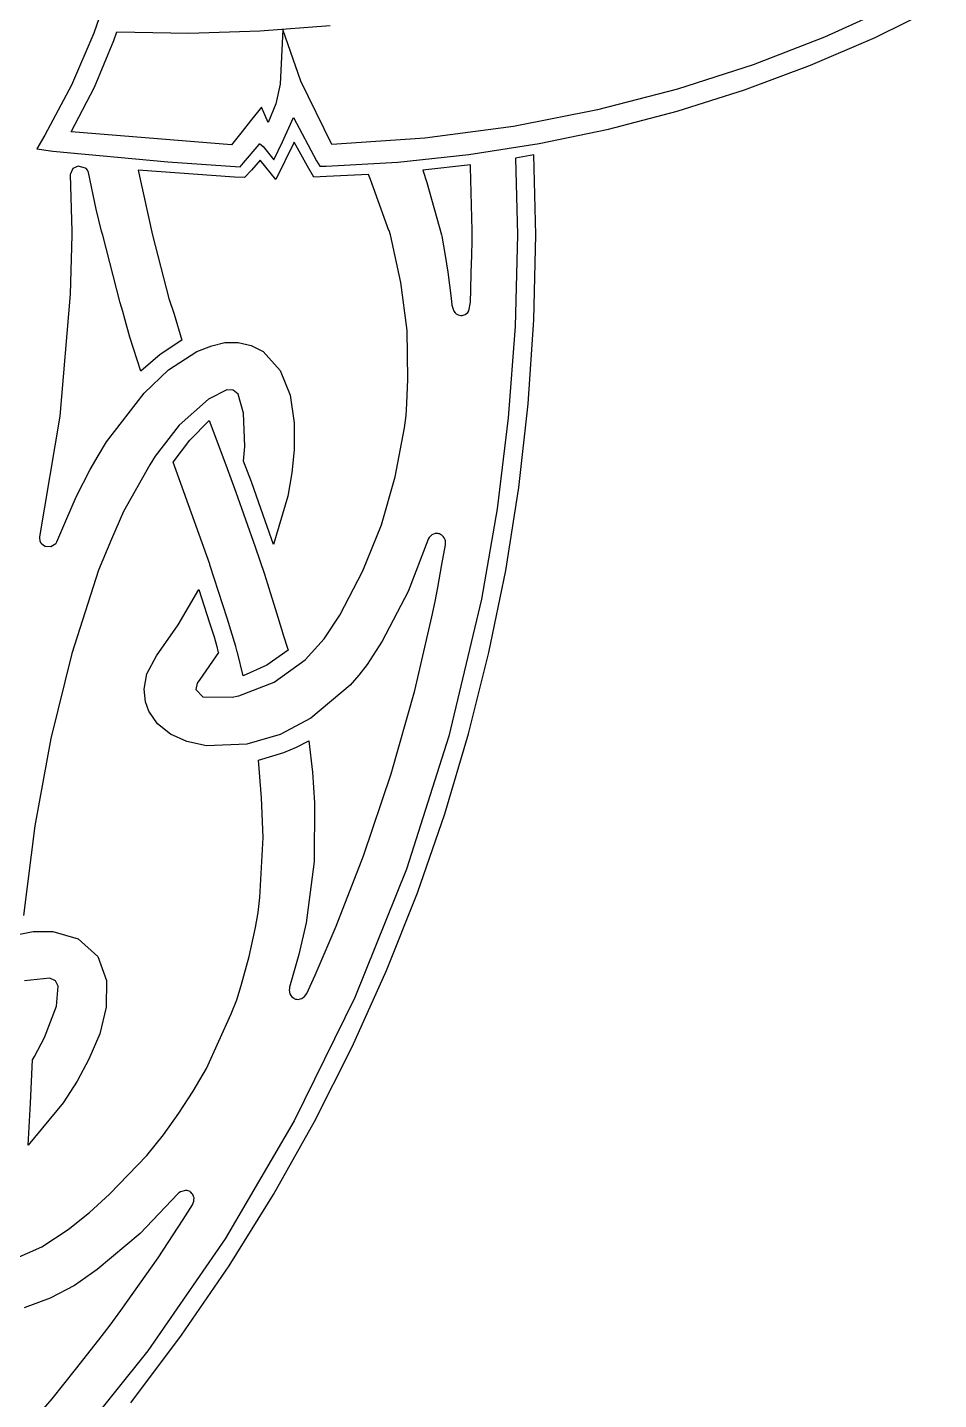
# Model space of a CAD drawing. Extents: x 0 to 285, y 0 to 248.
# Drawn here: x 208.9 to 252.7, y 67.9 to 133.8 of the extents above; entities that cross this region are included whole.
import ezdxf

# ---------------------------------------------------------------- set-up
doc = ezdxf.new("R2010")
doc.units = 0

msp = doc.modelspace()

# ---------------------------------------------------------------- linework, layer by layer
at = {"layer": 'Layer 1'}
for p, q in [((250.412253, 134.819113), (247.189638, 133.358826)), ((249.624786, 133.347704), (252.664165, 134.840598)), ((212.357735, 134.286281), (212.097312, 133.541308)), ((220.072976, 133.65638), (223.44763, 133.921852)), ((212.097312, 133.541308), (211.034563, 131.0426)), ((212.125893, 130.957481), (213.057116, 133.190347)), ((213.057116, 133.190347), (213.201995, 133.604979)), ((213.201995, 133.604979), (216.656819, 133.550642)), ((216.656819, 133.550642), (220.072976, 133.65638)), ((221.177932, 133.724232), (221.055572, 131.093782)), ((222.047489, 131.238662), (221.177932, 133.724232)), ((247.189638, 133.358826), (243.762884, 132.028788)), ((246.514603, 132.008556), (249.624786, 133.347704)), ((243.762884, 132.028788), (240.130828, 130.853746)), ((243.339499, 130.825864), (246.514603, 132.008556)), ((223.526329, 128.198472), (222.047489, 131.238662)), ((211.034563, 131.0426), (209.751732, 128.649418)), ((211.018176, 128.806707), (212.125893, 130.957481)), ((221.055572, 131.093782), (220.842302, 130.152381)), ((240.130828, 130.853746), (236.292308, 129.858446)), ((240.105359, 129.802337), (243.339499, 130.825864)), ((220.157126, 129.988534), (219.625318, 129.338515)), ((220.470435, 129.261632), (220.157126, 129.988534)), ((220.842302, 130.152381), (220.470435, 129.261632)), ((236.292308, 129.858446), (232.24616, 129.067636)), ((219.625318, 129.338515), (219.221058, 128.821964)), ((221.155234, 128.328112), (221.682597, 129.493202)), ((221.682597, 129.493202), (222.799537, 127.415442)), ((236.818067, 128.940684), (240.105359, 129.802337)), ((209.751732, 128.649418), (209.364806, 127.985028)), ((218.705246, 128.183202), (211.018176, 128.806707)), ((219.221058, 128.821964), (218.705246, 128.183202)), ((232.24616, 129.067636), (227.991221, 128.506062)), ((233.483507, 128.243616), (236.818067, 128.940684)), ((209.364806, 127.985028), (210.127113, 127.885925)), ((210.127113, 127.885925), (215.646895, 127.367746)), ((219.293915, 127.312343), (220.033557, 128.204269)), ((220.033557, 128.204269), (220.062295, 128.242045)), ((220.062295, 128.242045), (220.233243, 128.100426)), ((220.233243, 128.100426), (220.739267, 127.466996)), ((220.739267, 127.466996), (221.155234, 128.328112)), ((221.713433, 128.308069), (220.846836, 126.514289)), ((222.361674, 127.153219), (221.713433, 128.308069)), ((227.991221, 128.506062), (223.526329, 128.198472)), ((230.107562, 127.713843), (233.483507, 128.243616)), ((215.646895, 127.367746), (218.888763, 127.149097)), ((219.129927, 127.134876), (219.293915, 127.312343)), ((220.096, 127.454), (219.669368, 126.965299)), ((220.846836, 126.514289), (220.096, 127.454)), ((222.799537, 127.415442), (222.954042, 127.156946)), ((223.255054, 127.167018), (226.696116, 127.354074)), ((226.696116, 127.354074), (230.107562, 127.713843)), ((230.184981, 127.228098), (227.897911, 126.963972)), ((230.188085, 127.104403), (230.184981, 127.228098)), ((233.230567, 127.698595), (232.353898, 127.548978)), ((232.353898, 127.548978), (232.438336, 123.853138)), ((233.320032, 123.853135), (233.230567, 127.698595)), ((210.973627, 126.784425), (210.966961, 126.752723)), ((210.966961, 126.752723), (211.037178, 124.026873)), ((211.090123, 127.039881), (210.973627, 126.784425)), ((211.344264, 127.159216), (211.090123, 127.039881)), ((211.701865, 127.069594), (211.344264, 127.159216)), ((211.731047, 127.042633), (211.701865, 127.069594)), ((211.794745, 126.96916), (211.731047, 127.042633)), ((211.822448, 126.903238), (211.794745, 126.96916)), ((211.84305, 126.854354), (211.822448, 126.903238)), ((212.219018, 125.091534), (211.84305, 126.854354)), ((218.859213, 126.638658), (214.238113, 126.963817)), ((214.238113, 126.963817), (214.92339, 123.852817)), ((219.341691, 126.610219), (218.859213, 126.638658)), ((218.888763, 127.149097), (219.129927, 127.134876)), ((219.669368, 126.965299), (219.341691, 126.610219)), ((222.670391, 126.636225), (222.361674, 127.153219)), ((223.272416, 126.656074), (222.670391, 126.636225)), ((222.954042, 127.156946), (223.255054, 127.167018)), ((225.287356, 126.752955), (223.272416, 126.656074)), ((225.384088, 126.526159), (225.287356, 126.752955)), ((227.897911, 126.963972), (228.093305, 126.376761)), ((230.262894, 124.075173), (230.188085, 127.104403)), ((226.26683, 124.065029), (225.384088, 126.526159)), ((228.093305, 126.376761), (228.79932, 123.853131)), ((212.477367, 124.030434), (212.219018, 125.091534)), ((211.037178, 124.026873), (211.042066, 123.852815)), ((212.527735, 123.85282), (212.477367, 124.030434)), ((226.289346, 124.065176), (226.26683, 124.065029)), ((226.351717, 123.853047), (226.289346, 124.065176)), ((230.267929, 123.853118), (230.262894, 124.075173)), ((211.042066, 123.852815), (210.96859, 121.017195)), ((213.363073, 120.58657), (212.527735, 123.85282)), ((214.92339, 123.852817), (215.695919, 120.799587)), ((226.847836, 121.574681), (226.351717, 123.853047)), ((228.79932, 123.853131), (228.811, 123.798)), ((228.811, 123.798), (228.972171, 122.870077)), ((230.24556, 122.886234), (230.261116, 123.557733)), ((230.261116, 123.557733), (230.267929, 123.853118)), ((232.438336, 123.853138), (232.328243, 119.451328)), ((233.229834, 119.784297), (233.320032, 123.853135)), ((228.972171, 122.870077), (229.099716, 122.070141)), ((230.224958, 122.038157), (230.24556, 122.886234)), ((229.099716, 122.070141), (229.177045, 121.450342)), ((230.20422, 121.215706), (230.224958, 122.038157)), ((227.153577, 119.263057), (226.847836, 121.574681)), ((229.177045, 121.450342), (229.255409, 120.816319)), ((210.96859, 121.017195), (210.469388, 115.150821)), ((215.695919, 120.799587), (215.954268, 120.048095)), ((229.255409, 120.816319), (229.292146, 120.487161)), ((230.108228, 120.203198), (230.188517, 120.619312)), ((230.188517, 120.619312), (230.20422, 121.215706)), ((213.488693, 120.176973), (213.363073, 120.58657)), ((213.598164, 119.768414), (213.488693, 120.176973)), ((215.954268, 120.048095), (216.328904, 118.793535)), ((229.292146, 120.487161), (229.38962, 120.192668)), ((229.38962, 120.192668), (229.450061, 120.115057)), ((229.450061, 120.115057), (229.507535, 120.070319)), ((229.507535, 120.070319), (229.592862, 120.02099)), ((229.592862, 120.02099), (229.664414, 120.002027)), ((229.664414, 120.002027), (229.730482, 119.984992)), ((229.730482, 119.984992), (229.764848, 119.990769)), ((229.764848, 119.990769), (229.789588, 119.987809)), ((229.789588, 119.987809), (229.84262, 120.004101)), ((229.84262, 120.004101), (229.925427, 120.029434)), ((229.925427, 120.029434), (229.99268, 120.074468)), ((229.99268, 120.074468), (230.056528, 120.126019)), ((230.056528, 120.126019), (230.108228, 120.203198)), ((213.832072, 118.949815), (213.598164, 119.768414)), ((232.328243, 119.451328), (232.00464, 115.062651)), ((232.958217, 115.738074), (233.229834, 119.784297)), ((214.360174, 117.306105), (213.832072, 118.949815)), ((216.328904, 118.793535), (215.29276, 118.118354)), ((217.768028, 118.534613), (218.394477, 118.683357)), ((218.394477, 118.683357), (219.029997, 118.683961)), ((219.029997, 118.683961), (219.648852, 118.539379)), ((227.186315, 116.931097), (227.153577, 119.263057)), ((215.29276, 118.118354), (214.360174, 117.306105)), ((215.691214, 117.37707), (217.051051, 118.250043)), ((217.051051, 118.250043), (217.768028, 118.534613)), ((219.648852, 118.539379), (220.225308, 118.252563)), ((220.225308, 118.252563), (221.045393, 117.351785)), ((214.524151, 116.259393), (215.691214, 117.37707)), ((221.045393, 117.351785), (221.535718, 116.154803)), ((227.135949, 115.761707), (227.186315, 116.931097)), ((212.715411, 113.917213), (214.524151, 116.259393)), ((218.489879, 116.41271), (217.610693, 115.973042)), ((218.794137, 116.404409), (218.489879, 116.41271)), ((219.027018, 116.208429), (218.794137, 116.404409)), ((219.295997, 115.291989), (219.027018, 116.208429)), ((221.535718, 116.154803), (221.726218, 114.828843)), ((217.610693, 115.973042), (216.197225, 114.720366)), ((227.093729, 115.177016), (227.135949, 115.761707)), ((232.507276, 111.720097), (232.958217, 115.738074)), ((210.469388, 115.150821), (209.48457, 109.346195)), ((216.197225, 114.720366), (215.047053, 113.222302)), ((216.712684, 113.993769), (217.645, 114.941)), ((217.645, 114.941), (217.6452, 114.941511)), ((217.6452, 114.941511), (218.433282, 112.809841)), ((219.353213, 113.691159), (219.295997, 115.291989)), ((221.726218, 114.828843), (221.717469, 113.537394)), ((227.013736, 114.595136), (227.093729, 115.177016)), ((232.00464, 115.062651), (231.468291, 110.694868)), ((226.5775, 112.235887), (227.013736, 114.595136)), ((212.312779, 113.247641), (212.715411, 113.917213)), ((215.909467, 112.934854), (216.712684, 113.993769)), ((219.291887, 112.989736), (219.353213, 113.691159)), ((221.717469, 113.537394), (221.616434, 112.432154)), ((211.924219, 112.586065), (212.312779, 113.247641)), ((214.783373, 112.809002), (213.520663, 110.572592)), ((215.047053, 113.222302), (214.783373, 112.809002)), ((217.663687, 108.041484), (215.909467, 112.934854)), ((218.433282, 112.809841), (218.685411, 112.155227)), ((219.674817, 111.991153), (219.291887, 112.989736)), ((211.261903, 111.303205), (211.924219, 112.586065)), ((218.685411, 112.155227), (218.9128, 111.500754)), ((221.616434, 112.432154), (221.419858, 111.305434)), ((225.912252, 109.936774), (226.5775, 112.235887)), ((218.9128, 111.500754), (219.377651, 110.183824)), ((220.022345, 110.990944), (219.674817, 111.991153)), ((231.879107, 107.735999), (232.507276, 111.720097)), ((210.752907, 110.120635), (211.261903, 111.303205)), ((220.731027, 108.984293), (220.022345, 110.990944)), ((221.419858, 111.305434), (220.731027, 108.984293)), ((210.330277, 109.109905), (210.752907, 110.120635)), ((213.520663, 110.572592), (212.951083, 109.248402)), ((219.377651, 110.183824), (219.847982, 108.866154)), ((231.468291, 110.694868), (230.719956, 106.355738)), ((225.023699, 107.714399), (225.912252, 109.936774)), ((228.33437, 109.448329), (228.26579, 109.393073)), ((228.41066, 109.485955), (228.33437, 109.448329)), ((228.491838, 109.510694), (228.41066, 109.485955)), ((228.579979, 109.51484), (228.491838, 109.510694)), ((228.633011, 109.517507), (228.579979, 109.51484)), ((228.666031, 109.504471), (228.633011, 109.517507)), ((228.700843, 109.500026), (228.666031, 109.504471)), ((228.75269, 109.469809), (228.700843, 109.500026)), ((228.814316, 109.434108), (228.75269, 109.469809)), ((228.882309, 109.364334), (228.814316, 109.434108)), ((209.48457, 109.346195), (209.485016, 109.301754)), ((209.485016, 109.301754), (209.502643, 109.165915)), ((209.502643, 109.165915), (209.545454, 109.079256)), ((209.545454, 109.079256), (209.569747, 109.050517)), ((209.569747, 109.050517), (209.677296, 108.958513)), ((209.677296, 108.958513), (209.771954, 108.905777)), ((209.771954, 108.905777), (210.043273, 108.889751)), ((210.043273, 108.889751), (210.274874, 109.03199)), ((210.274874, 109.03199), (210.289687, 109.052874)), ((210.289687, 109.052874), (210.330277, 109.109905)), ((212.951083, 109.248402), (212.330392, 107.751642)), ((219.847982, 108.866154), (220.297562, 107.564184)), ((228.134243, 109.197978), (227.193284, 106.732108)), ((228.16165, 109.246566), (228.134243, 109.197978)), ((228.208016, 109.329079), (228.16165, 109.246566)), ((228.26579, 109.393073), (228.208016, 109.329079)), ((228.814167, 108.019712), (228.984968, 108.97682)), ((228.923344, 109.31234), (228.882309, 109.364334)), ((228.96423, 109.211022), (228.923344, 109.31234)), ((228.98319, 109.154434), (228.96423, 109.211022)), ((228.984968, 108.97682), (228.98319, 109.154434)), ((212.330392, 107.751642), (211.050174, 103.75434)), ((217.672718, 108.009782), (217.663687, 108.041484)), ((218.497244, 105.444222), (217.672718, 108.009782)), ((220.297562, 107.564184), (220.512051, 106.884537)), ((223.917546, 105.585366), (225.023699, 107.714399)), ((228.616702, 106.921582), (228.814167, 108.019712)), ((231.075806, 103.791414), (231.879107, 107.735999)), ((216.149743, 105.131949), (217.143585, 106.821139)), ((217.143585, 106.821139), (217.658951, 105.218749)), ((220.512051, 106.884537), (220.812471, 105.911283)), ((228.4945, 106.246225), (228.616702, 106.921582)), ((227.193284, 106.732108), (225.944944, 104.343568)), ((228.326513, 105.504066), (228.4945, 106.246225)), ((230.719956, 106.355738), (229.154565, 99.772045)), ((220.812471, 105.911283), (221.176441, 104.705913)), ((223.154418, 104.454632), (223.917546, 105.585366)), ((227.509692, 101.972946), (228.326513, 105.504066)), ((215.109833, 103.637999), (216.149743, 105.131949)), ((217.658951, 105.218749), (217.873897, 104.54399)), ((218.917504, 104.087742), (218.497244, 105.444222)), ((217.873897, 104.54399), (218.005294, 104.080017)), ((221.176441, 104.705913), (221.182811, 104.693913)), ((221.182811, 104.693913), (221.183093, 104.692135)), ((221.183093, 104.692135), (221.434776, 103.915903)), ((222.243166, 103.439476), (223.154418, 104.454632)), ((225.944944, 104.343568), (225.22293, 103.220398)), ((211.050174, 103.75434), (210.035656, 99.664596)), ((214.647998, 102.777913), (215.109833, 103.637999)), ((218.08262, 103.797521), (217.191137, 102.505331)), ((218.005294, 104.080017), (218.063214, 103.866996)), ((218.063214, 103.866996), (218.08262, 103.797521)), ((218.987574, 103.831911), (218.917504, 104.087742)), ((218.996018, 103.796653), (218.987574, 103.831911)), ((219.273476, 102.684153), (218.996018, 103.796653)), ((221.434776, 103.915903), (220.414192, 103.194632)), ((230.099469, 99.891974), (231.075806, 103.791414)), ((220.414192, 103.194632), (219.273476, 102.684153)), ((220.761968, 102.380471), (222.243166, 103.439476)), ((225.22293, 103.220398), (224.834073, 102.705182)), ((214.513234, 102.03211), (214.647998, 102.777913)), ((217.065813, 102.327717), (216.995449, 102.02463)), ((217.191137, 102.505331), (217.065813, 102.327717)), ((219.064026, 101.722876), (220.761968, 102.380471)), ((224.403591, 102.227592), (222.515011, 100.646392)), ((224.834073, 102.705182), (224.403591, 102.227592)), ((214.583814, 101.424824), (214.513234, 102.03211)), ((216.995449, 102.02463), (217.335865, 101.666437)), ((217.335865, 101.666437), (218.744485, 101.655919)), ((218.744485, 101.655919), (219.04935, 101.717841)), ((219.04935, 101.717841), (219.064026, 101.722876)), ((226.375122, 97.975646), (227.509692, 101.972946)), ((214.738011, 100.980289), (214.583814, 101.424824)), ((215.1595, 100.37144), (214.738011, 100.980289)), ((215.776777, 99.878623), (215.1595, 100.37144)), ((222.515011, 100.646392), (221.043787, 99.863116)), ((210.035656, 99.664596), (209.265396, 95.4703)), ((216.566984, 99.521266), (215.776777, 99.878623)), ((221.043787, 99.863116), (219.444151, 99.394942)), ((221.836666, 99.243224), (222.419581, 99.547346)), ((222.419581, 99.547346), (222.602675, 98.045396)), ((229.154565, 99.772045), (227.121311, 93.389592)), ((228.952192, 96.043313), (230.099469, 99.891974)), ((217.507261, 99.318799), (216.566984, 99.521266)), ((219.444151, 99.394942), (217.507261, 99.318799)), ((220.000969, 98.624608), (221.227679, 98.990503)), ((221.227679, 98.990503), (221.836666, 99.243224)), ((220.160365, 96.809798), (220.000969, 98.624608)), ((222.602675, 98.045396), (222.702963, 96.574106)), ((225.051522, 94.037006), (226.375122, 97.975646)), ((220.23621, 94.914248), (220.160365, 96.809798)), ((222.702963, 96.574106), (222.685039, 93.751086)), ((227.636071, 92.251064), (228.952192, 96.043313)), ((209.265396, 95.4703), (208.717952, 91.159342)), ((220.076371, 92.021308), (220.23621, 94.914248)), ((222.685039, 93.751086), (222.300935, 90.814736)), ((223.737552, 90.659506), (225.051522, 94.037006)), ((227.121311, 93.389592), (224.63924, 87.227424)), ((219.992833, 91.301219), (220.076371, 92.021308)), ((226.153203, 88.520859), (227.636071, 92.251064)), ((219.86677, 90.593872), (219.992833, 91.301219)), ((207.594672, 90.069098), (209.183, 90.3926)), ((209.183, 90.3926), (210.129736, 90.391711)), ((210.129736, 90.391711), (211.352901, 90.047082)), ((219.555389, 89.190872), (219.86677, 90.593872)), ((222.300935, 90.814736), (221.951629, 89.286716)), ((222.725632, 88.305036), (223.737552, 90.659506)), ((211.352901, 90.047082), (212.294146, 89.193291)), ((212.294146, 89.193291), (212.703944, 88.049995)), ((219.176605, 87.801652), (219.555389, 89.190872)), ((221.951629, 89.286716), (221.501296, 87.727736)), ((224.505681, 84.858331), (226.153203, 88.520859)), ((209.983817, 88.158417), (208.769547, 88.030872)), ((210.259162, 88.032494), (209.983817, 88.158417)), ((210.396375, 87.762598), (210.259162, 88.032494)), ((210.301476, 86.808827), (210.396375, 87.762598)), ((212.703944, 88.049995), (212.694111, 86.759271)), ((218.960477, 87.114159), (219.176605, 87.801652)), ((221.494187, 87.665813), (221.483522, 87.573244)), ((221.501296, 87.727736), (221.494187, 87.665813)), ((222.325221, 87.419183), (222.725632, 88.305036)), ((218.70109, 86.444446), (218.960477, 87.114159)), ((221.483522, 87.573244), (221.517888, 87.401851)), ((221.517888, 87.401851), (221.560255, 87.32719)), ((221.560255, 87.32719), (221.61151, 87.259789)), ((221.61151, 87.259789), (221.682023, 87.206311)), ((221.682023, 87.206311), (221.728685, 87.171056)), ((224.63924, 87.227424), (221.727395, 81.304585)), ((221.728685, 87.171056), (221.757574, 87.164537)), ((221.757574, 87.164537), (221.783496, 87.150019)), ((221.783496, 87.150019), (221.85001, 87.143649)), ((221.85001, 87.143649), (221.921708, 87.136983)), ((221.921708, 87.136983), (222.017099, 87.155796)), ((222.017099, 87.155796), (222.082129, 87.175055)), ((222.082129, 87.175055), (222.172937, 87.235346)), ((222.172937, 87.235346), (222.22212, 87.27164)), ((222.22212, 87.27164), (222.325221, 87.419183)), ((209.739839, 85.309318), (210.301476, 86.808827)), ((212.694111, 86.759271), (212.382929, 85.479643)), ((217.50371, 83.821406), (218.70109, 86.444446)), ((209.253062, 84.390874), (209.739839, 85.309318)), ((212.382929, 85.479643), (211.868552, 84.267331)), ((209.164032, 84.239321), (209.253062, 84.390874)), ((222.695604, 81.269113), (224.505681, 84.858331)), ((209.058117, 82.154901), (209.164032, 84.239321)), ((211.868552, 84.267331), (211.303857, 83.203861)), ((216.873246, 82.728606), (217.50371, 83.821406)), ((211.303857, 83.203861), (210.632208, 82.158761)), ((216.179079, 81.668696), (216.873246, 82.728606)), ((210.632208, 82.158761), (208.947458, 80.128111)), ((208.947458, 80.128111), (209.058117, 82.154901)), ((215.440476, 80.633816), (216.179079, 81.668696)), ((221.727395, 81.304585), (218.404822, 75.640119)), ((220.725066, 77.758839), (222.695604, 81.269113)), ((214.639812, 79.637897), (215.440476, 80.633816)), ((212.856402, 77.771827), (214.639812, 79.637897)), ((216.138507, 77.801735), (214.324727, 75.885165)), ((216.182506, 77.836104), (216.138507, 77.801735)), ((216.25673, 77.894321), (216.182506, 77.836104)), ((216.504264, 77.96202), (216.25673, 77.894321)), ((216.588702, 77.953723), (216.504264, 77.96202)), ((216.671805, 77.923807), (216.588702, 77.953723)), ((216.721877, 77.906027), (216.671805, 77.923807)), ((216.747356, 77.881437), (216.721877, 77.906027)), ((216.777873, 77.863956), (216.747356, 77.881437)), ((216.814164, 77.816261), (216.777873, 77.863956)), ((216.857273, 77.759376), (216.814164, 77.816261)), ((211.89663, 76.893973), (212.856402, 77.771827)), ((216.389747, 76.569539), (216.84008, 77.272444)), ((216.84008, 77.272444), (216.906445, 77.437022)), ((216.893567, 77.669311), (216.857273, 77.759376)), ((216.911629, 77.60576), (216.893567, 77.669311)), ((216.906445, 77.437022), (216.910593, 77.496289)), ((216.910593, 77.496289), (216.911629, 77.60576)), ((218.596164, 74.333141), (220.725066, 77.758839)), ((210.86175, 76.077299), (211.89663, 76.893973)), ((215.192517, 74.723619), (216.389747, 76.569539)), ((209.605561, 75.255312), (210.86175, 76.077299)), ((214.324727, 75.885165), (212.262087, 74.155235)), ((208.23322, 74.646749), (209.605561, 75.255312)), ((218.404822, 75.640119), (214.690562, 70.253071)), ((213.391187, 72.188139), (215.192517, 74.723619)), ((212.262087, 74.155235), (211.172944, 73.394101)), ((216.310994, 70.997653), (218.596164, 74.333141)), ((211.172944, 73.394101), (210.001343, 72.778429)), ((210.001343, 72.778429), (208.761729, 72.314685)), ((212.887672, 71.483013), (213.391187, 72.188139)), ((212.341939, 70.783071), (212.887672, 71.483013)), ((211.223659, 69.358741), (212.341939, 70.783071)), ((213.871651, 67.758006), (216.310994, 70.997653)), ((214.690562, 70.253071), (210.603662, 65.162485)), ((210.093529, 67.944341), (211.223659, 69.358741)), ((208.946959, 66.617491), (210.093529, 67.944341))]:
    msp.add_line(p, q, dxfattribs=at)

doc.saveas('drawing.dxf')
